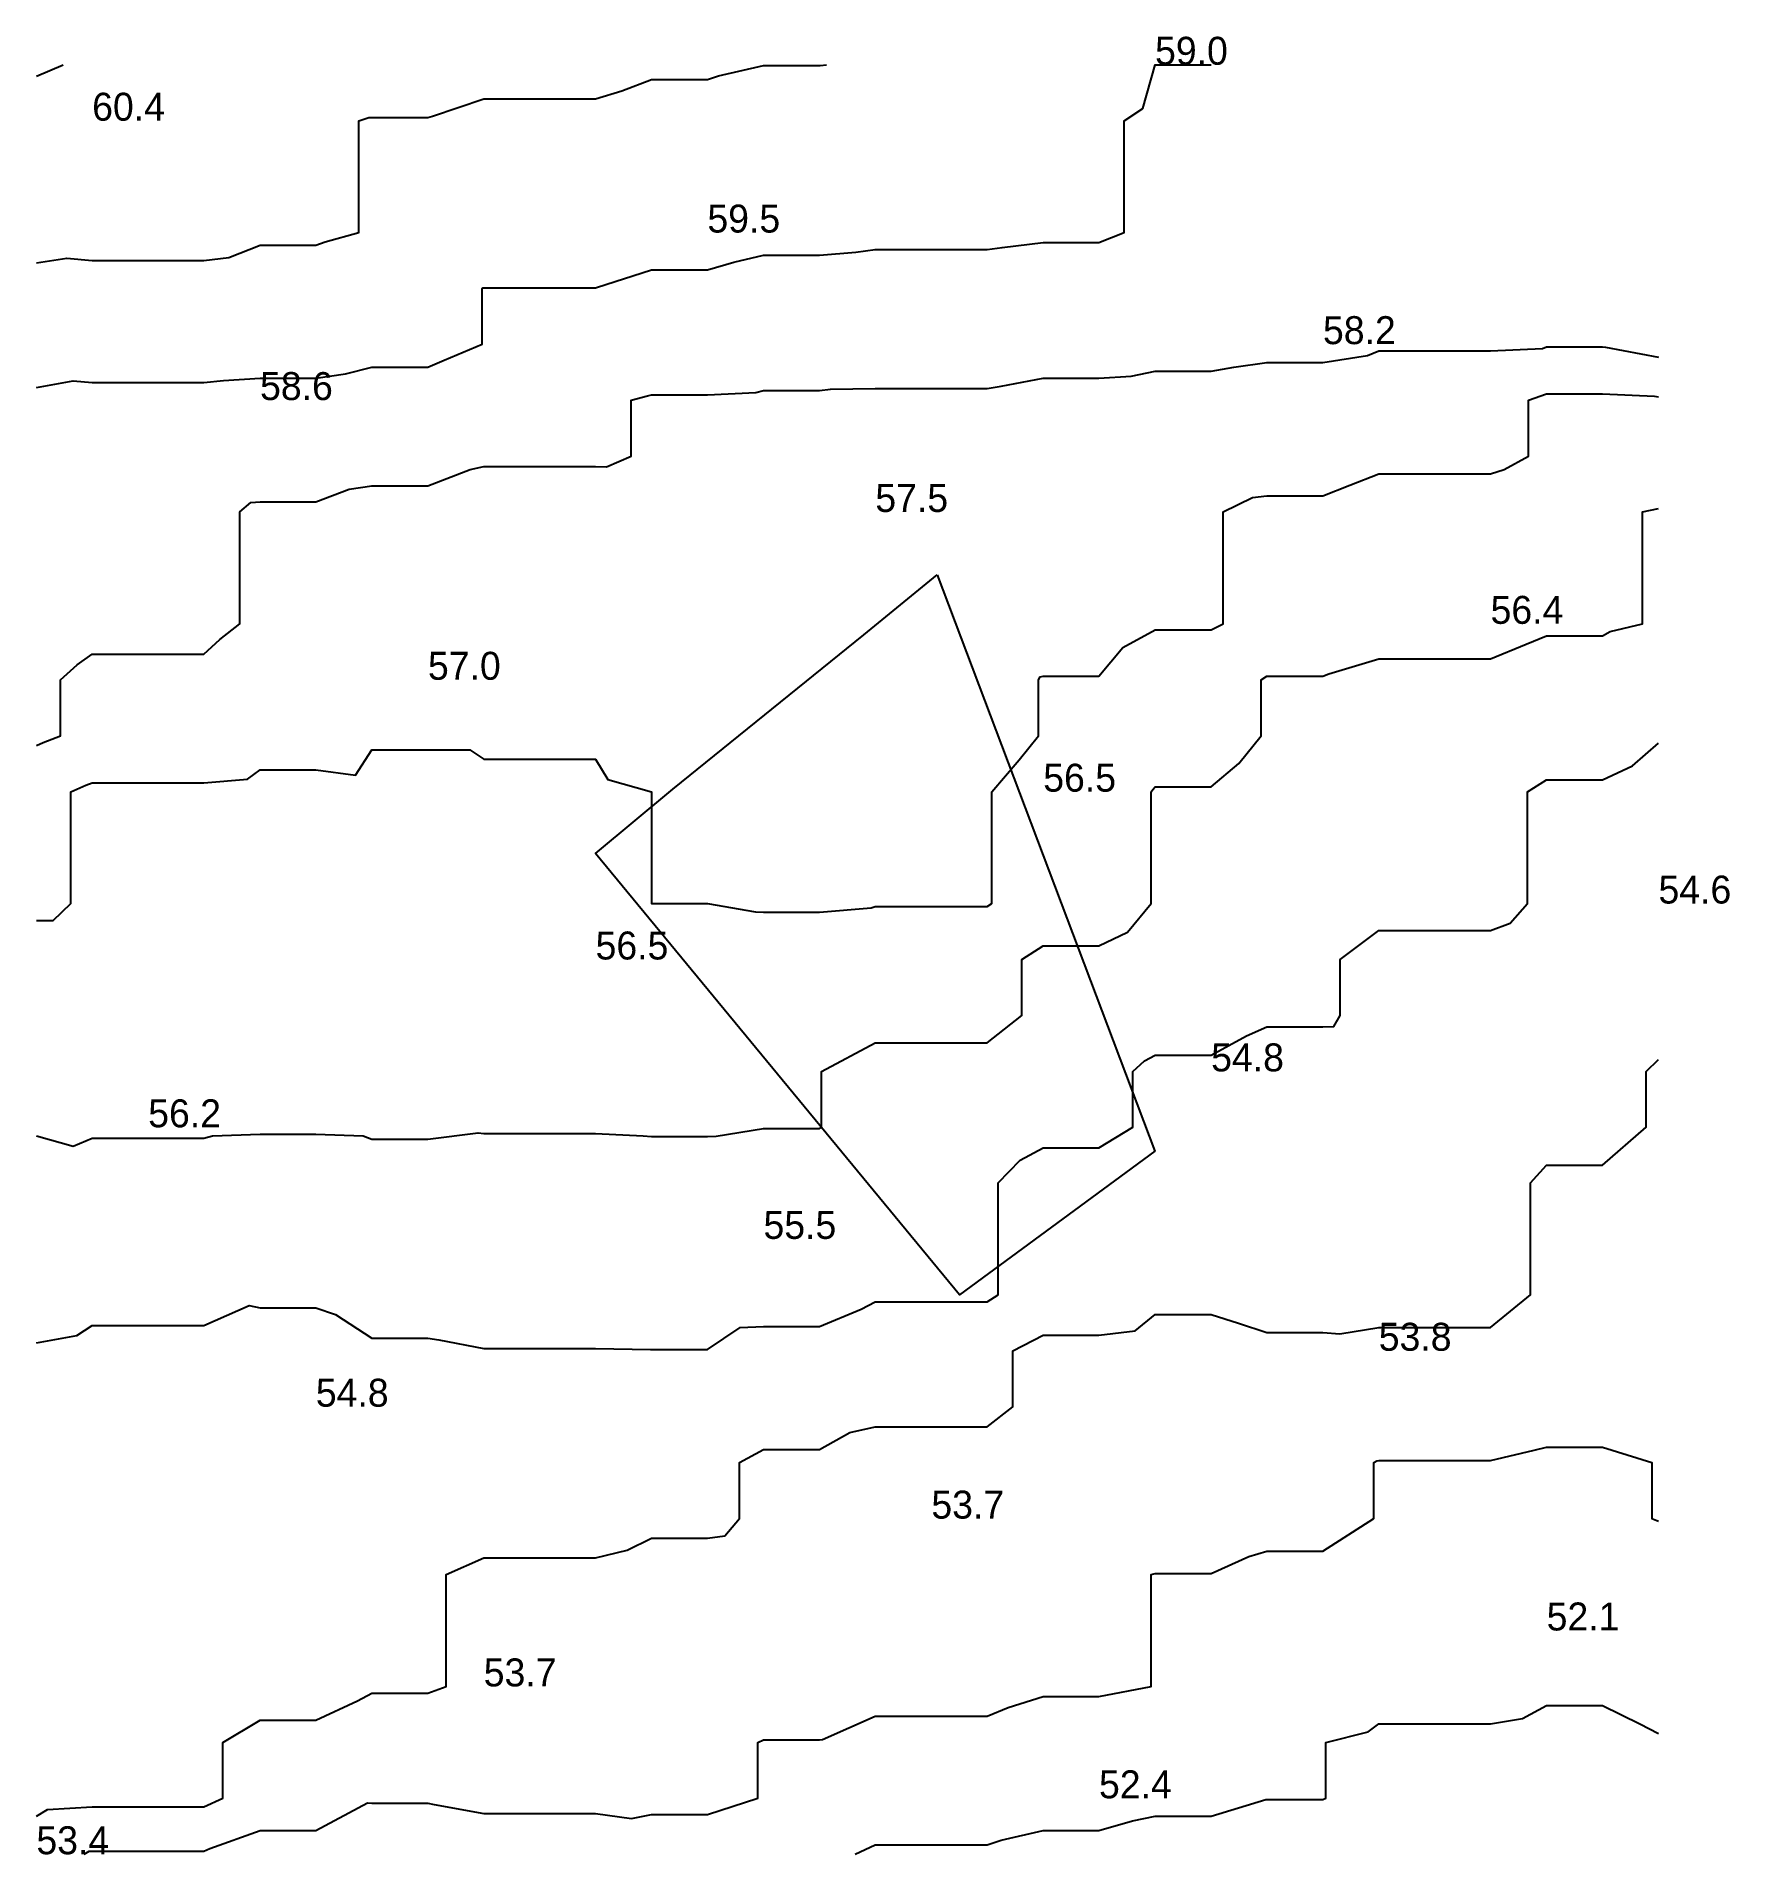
# Model space of a CAD drawing. Extents: x 0 to 60.5, y 0 to 65.
import ezdxf

# ---------------------------------------------------------------- set-up
doc = ezdxf.new("R2010")
doc.units = 0
for name, color, linetype in [('CONTOURS_MAJEURES', 3, 'CONTINUOUS'), ('CONTOURS_MINEURES', 8, 'CONTINUOUS'), ('PARCELLE', 4, 'CONTINUOUS'), ('POINTS_COTES', 7, 'CONTINUOUS')]:
    doc.layers.add(name, color=color, linetype=linetype)

msp = doc.modelspace()

# ---------------------------------------------------------------- linework, layer by layer
at = {"layer": 'CONTOURS_MAJEURES'}
for points in [[(0.004, 56.909), (1.091, 57.086), (1.998, 56.996), (3, 56.996), (4.002, 56.996), (4.999, 56.996), (5.996, 56.996), (6.884, 57.109), (8.001, 57.54), (9.54, 57.54), (9.995, 57.54), (10.329, 57.662), (11.528, 57.996), (11.528, 59.526), (11.528, 59.997), (11.528, 60.467), (11.528, 61.997), (11.891, 62.106), (12, 62.11), (13.891, 62.11), (14.004, 62.11), (14.17, 62.164), (15.998, 62.776), (17.223, 62.776), (18.003, 62.776), (19.221, 62.776), (19.997, 62.776), (20.935, 63.062), (22.001, 63.469), (23.468, 63.469), (23.995, 63.469), (24.396, 63.598), (26, 63.971), (27.977, 63.971), (28.005, 63.971), (28.03, 63.973), (28.254, 63.998)], [(0.004, 18.285), (1.456, 18.546), (1.998, 18.912), (3.091, 18.912), (4.002, 18.912), (5.09, 18.912), (5.996, 18.912), (7.613, 19.616), (8.001, 19.542), (9.535, 19.542), (9.995, 19.542), (10.702, 19.297), (12, 18.452), (12.45, 18.452), (14.004, 18.452), (14.396, 18.396), (15.998, 18.088), (16.083, 18.088), (18.003, 18.088), (19.912, 18.088), (19.997, 18.088), (21.958, 18.046), (22.001, 18.043), (23.955, 18.043), (23.995, 18.043), (25.165, 18.836), (26, 18.867), (27.138, 18.867), (28.005, 18.867), (29.49, 19.492), (29.999, 19.751), (30.252, 19.751), (32.003, 19.751), (32.255, 19.751), (33.997, 19.751), (34.392, 20.003), (34.392, 21.61), (34.392, 22.004), (34.392, 22.398), (34.392, 24.005), (35.176, 24.824), (36.002, 25.255), (37.254, 25.255), (37.996, 25.255), (39.207, 25.995), (39.207, 26.787), (39.207, 27.995), (39.623, 28.372), (40, 28.571), (41.428, 28.571), (42.005, 28.571), (43.268, 29.263), (43.999, 29.589), (44.407, 29.589), (46.004, 29.589), (46.395, 29.603), (46.613, 29.996), (46.613, 31.386), (46.613, 31.997), (47.998, 33.039), (49.042, 33.039), (50.002, 33.039), (50.958, 33.039), (51.996, 33.039), (52.695, 33.3), (53.314, 33.998), (53.314, 35.312), (53.314, 35.998), (53.314, 37.313), (53.314, 37.999), (54.001, 38.42), (55.575, 38.42), (55.995, 38.42), (57.069, 38.928), (57.999, 39.733)]]:
    msp.add_lwpolyline(points, dxfattribs=at)
at = {"layer": 'CONTOURS_MINEURES'}
for points in [[(0.004, 52.458), (1.318, 52.687), (1.998, 52.636), (3.369, 52.636), (4.002, 52.636), (4.632, 52.636), (5.996, 52.636), (6.696, 52.703), (8.001, 52.788), (8.781, 52.788), (9.995, 52.788), (11.054, 52.948), (12, 53.182), (13.179, 53.182), (14.004, 53.182), (14.581, 53.427), (15.943, 54.005), (15.943, 55.94), (15.943, 55.995), (15.978, 56.016), (15.998, 56.023), (16.026, 56.023), (18.003, 56.023), (19.969, 56.023), (19.997, 56.023), (20.036, 56.034), (22.001, 56.662), (23.331, 56.662), (23.995, 56.662), (24.941, 56.939), (26, 57.184), (26.814, 57.184), (28.005, 57.184), (29.302, 57.297), (29.999, 57.385), (31.391, 57.385), (32.003, 57.385), (32.613, 57.385), (33.997, 57.385), (34.529, 57.466), (36.002, 57.644), (37.645, 57.644), (37.996, 57.644), (38.894, 57.996), (38.894, 58.893), (38.894, 59.997), (38.894, 61.101), (38.894, 61.997), (39.567, 62.43), (40, 63.998), (42.005, 63.998)], [(0.004, 56.909), (1.091, 57.086), (1.998, 56.996), (3, 56.996), (4.002, 56.996), (4.999, 56.996), (5.996, 56.996), (6.884, 57.109), (8.001, 57.54), (9.54, 57.54), (9.995, 57.54), (10.329, 57.662), (11.528, 57.996), (11.528, 59.526), (11.528, 59.997), (11.528, 60.467), (11.528, 61.997), (11.891, 62.106), (12, 62.11), (13.891, 62.11), (14.004, 62.11), (14.17, 62.164), (15.998, 62.776), (17.223, 62.776), (18.003, 62.776), (19.221, 62.776), (19.997, 62.776), (20.935, 63.062), (22.001, 63.469), (23.468, 63.469), (23.995, 63.469), (24.396, 63.598), (26, 63.971), (27.977, 63.971), (28.005, 63.971), (28.03, 63.973), (28.254, 63.998)], [(0.004, 63.585), (0.964, 63.998)], [(0.004, 39.652), (0.247, 39.756), (0.866, 40), (0.866, 40.865), (0.866, 42.001), (1.468, 42.533), (1.998, 42.914), (2.913, 42.914), (4.002, 42.914), (5.086, 42.914), (5.996, 42.914), (6.559, 43.44), (7.281, 44.002), (7.281, 44.72), (7.281, 46.002), (7.281, 47.285), (7.281, 48.003), (7.667, 48.337), (8.001, 48.362), (8.359, 48.362), (9.995, 48.362), (11.183, 48.818), (12, 48.94), (12.938, 48.94), (14.004, 48.94), (15.517, 49.521), (15.998, 49.625), (17.624, 49.625), (18.003, 49.625), (18.38, 49.625), (19.997, 49.625), (20.387, 49.615), (21.272, 50.004), (21.272, 51.277), (21.272, 52.005), (21.852, 52.154), (22.001, 52.197), (23.803, 52.197), (23.995, 52.197), (25.724, 52.281), (26, 52.343), (27.666, 52.343), (28.005, 52.343), (28.391, 52.392), (29.999, 52.418), (30.412, 52.418), (32.003, 52.418), (33.586, 52.418), (33.997, 52.418), (34.498, 52.505), (36.002, 52.786), (37.217, 52.786), (37.996, 52.786), (39.146, 52.858), (40, 53.041), (41.039, 53.041), (42.005, 53.041), (42.821, 53.187), (43.999, 53.35), (45.347, 53.35), (46.004, 53.35), (47.591, 53.597), (47.998, 53.764), (49.761, 53.764), (50.002, 53.764), (50.243, 53.764), (51.996, 53.764), (53.849, 53.853), (54.001, 53.905), (55.894, 53.905), (55.995, 53.905), (56.1, 53.9), (57.999, 53.537)], [(0.004, 33.397), (0.602, 33.397), (1.231, 33.998), (1.231, 35.229), (1.231, 35.998), (1.231, 37.23), (1.231, 37.999), (1.769, 38.228), (1.998, 38.319), (2.318, 38.319), (4.002, 38.319), (4.321, 38.319), (5.996, 38.319), (7.549, 38.45), (8.001, 38.779), (9.218, 38.779), (9.995, 38.779), (11.41, 38.588), (12, 39.5), (12.501, 39.5), (14.004, 39.5), (15.5, 39.5), (15.998, 39.166), (17.168, 39.166), (18.003, 39.166), (18.834, 39.166), (19.997, 39.166), (20.435, 38.437), (22.001, 37.999), (22.001, 35.998), (22.001, 33.998), (23.995, 33.998), (25.709, 33.707), (26, 33.687), (27.694, 33.687), (28.005, 33.687), (29.848, 33.847), (29.999, 33.891), (30.106, 33.891), (32.003, 33.891), (32.11, 33.891), (33.997, 33.891), (34.161, 33.998), (34.161, 34.161), (34.161, 35.998), (34.161, 37.836), (34.161, 37.999), (35.143, 39.143), (35.839, 40), (35.839, 40.162), (35.839, 42.001), (35.893, 42.11), (36.002, 42.134), (37.863, 42.134), (37.996, 42.134), (38.846, 43.153), (40, 43.783), (41.786, 43.783), (42.005, 43.783), (42.441, 44.002), (42.441, 45.565), (42.441, 46.002), (42.441, 46.44), (42.441, 48.003), (43.48, 48.524), (43.999, 48.585), (44.582, 48.585), (46.004, 48.585), (46.962, 48.965), (47.998, 49.361), (49.358, 49.361), (50.002, 49.361), (50.643, 49.361), (51.996, 49.361), (52.479, 49.522), (53.349, 50.004), (53.349, 51.354), (53.349, 52.005), (54.001, 52.223), (54.219, 52.223), (55.995, 52.223), (57.859, 52.145), (57.999, 52.118)], [(0.004, 25.688), (1.32, 25.318), (1.998, 25.606), (3.611, 25.606), (4.002, 25.606), (4.392, 25.606), (5.996, 25.606), (6.303, 25.69), (8.001, 25.753), (9.753, 25.753), (9.995, 25.753), (11.693, 25.69), (12, 25.566), (12.431, 25.566), (14.004, 25.566), (15.796, 25.793), (15.998, 25.77), (16.225, 25.77), (18.003, 25.77), (19.772, 25.77), (19.997, 25.77), (21.693, 25.688), (22.001, 25.668), (22.328, 25.668), (23.995, 25.668), (24.309, 25.684), (26, 25.958), (27.968, 25.958), (28.005, 25.958), (28.027, 25.972), (28.069, 25.995), (28.069, 27.931), (28.069, 27.995), (29.999, 29.013), (30.984, 29.013), (32.003, 29.013), (32.983, 29.013), (33.997, 29.013), (35.234, 29.996), (35.234, 30.762), (35.234, 31.997), (36.002, 32.49), (36.494, 32.49), (37.996, 32.49), (39.017, 32.979), (39.865, 33.998), (39.865, 35.863), (39.865, 35.998), (39.865, 37.864), (39.865, 37.999), (39.921, 38.078), (40, 38.17), (40.171, 38.17), (42.005, 38.17), (42.991, 39.011), (43.791, 40), (43.791, 40.208), (43.791, 42.001), (43.999, 42.126), (45.878, 42.126), (46.004, 42.126), (46.211, 42.209), (47.998, 42.755), (49.247, 42.755), (50.002, 42.755), (50.754, 42.755), (51.996, 42.755), (53.267, 43.27), (54.001, 43.573), (54.428, 43.573), (55.995, 43.573), (56.271, 43.726), (57.427, 44.002), (57.427, 45.431), (57.427, 46.002), (57.427, 46.574), (57.427, 48.003), (57.999, 48.126)], [(0.004, 18.285), (1.456, 18.546), (1.998, 18.912), (3.091, 18.912), (4.002, 18.912), (5.09, 18.912), (5.996, 18.912), (7.613, 19.616), (8.001, 19.542), (9.535, 19.542), (9.995, 19.542), (10.702, 19.297), (12, 18.452), (12.45, 18.452), (14.004, 18.452), (14.396, 18.396), (15.998, 18.088), (16.083, 18.088), (18.003, 18.088), (19.912, 18.088), (19.997, 18.088), (21.958, 18.046), (22.001, 18.043), (23.955, 18.043), (23.995, 18.043), (25.165, 18.836), (26, 18.867), (27.138, 18.867), (28.005, 18.867), (29.49, 19.492), (29.999, 19.751), (30.252, 19.751), (32.003, 19.751), (32.255, 19.751), (33.997, 19.751), (34.392, 20.003), (34.392, 21.61), (34.392, 22.004), (34.392, 22.398), (34.392, 24.005), (35.176, 24.824), (36.002, 25.255), (37.254, 25.255), (37.996, 25.255), (39.207, 25.995), (39.207, 26.787), (39.207, 27.995), (39.623, 28.372), (40, 28.571), (41.428, 28.571), (42.005, 28.571), (43.268, 29.263), (43.999, 29.589), (44.407, 29.589), (46.004, 29.589), (46.395, 29.603), (46.613, 29.996), (46.613, 31.386), (46.613, 31.997), (47.998, 33.039), (49.042, 33.039), (50.002, 33.039), (50.958, 33.039), (51.996, 33.039), (52.695, 33.3), (53.314, 33.998), (53.314, 35.312), (53.314, 35.998), (53.314, 37.313), (53.314, 37.999), (54.001, 38.42), (55.575, 38.42), (55.995, 38.42), (57.069, 38.928), (57.999, 39.733)], [(0.004, 1.361), (0.406, 1.593), (1.998, 1.695), (2.3, 1.695), (4.002, 1.695), (4.303, 1.695), (5.996, 1.695), (6.665, 1.996), (6.665, 3.33), (6.665, 3.997), (8.001, 4.797), (9.197, 4.797), (9.995, 4.797), (11.489, 5.488), (12, 5.759), (13.765, 5.759), (14.004, 5.759), (14.652, 5.998), (14.652, 7.348), (14.652, 7.999), (14.652, 9.349), (14.652, 9.999), (15.998, 10.593), (17.408, 10.593), (18.003, 10.593), (18.594, 10.593), (19.997, 10.593), (21.122, 10.877), (22.001, 11.299), (23.296, 11.299), (23.995, 11.299), (24.617, 11.379), (25.147, 12), (25.147, 13.15), (25.147, 14.001), (26, 14.472), (27.533, 14.472), (28.005, 14.472), (29.082, 15.082), (29.999, 15.278), (31.278, 15.278), (32.003, 15.278), (33.276, 15.278), (33.997, 15.278), (34.918, 16.002), (34.918, 17.083), (34.918, 18.003), (36.002, 18.566), (37.434, 18.566), (37.996, 18.566), (39.29, 18.712), (40, 19.305), (40.7, 19.305), (42.005, 19.305), (42.985, 18.985), (43.999, 18.654), (45.351, 18.654), (46.004, 18.654), (46.611, 18.611), (47.998, 18.839), (48.836, 18.839), (50.002, 18.839), (50.836, 18.839), (51.996, 18.839), (53.422, 20.003), (53.422, 20.581), (53.422, 22.004), (53.422, 23.427), (53.422, 24.005), (54.001, 24.636), (55.363, 24.636), (55.995, 24.636), (57.554, 25.995), (57.554, 26.439), (57.554, 27.995), (57.999, 28.417)], [(1.713, -0.004), (1.894, 0.1), (1.998, 0.107), (3.891, 0.107), (4.002, 0.107), (5.886, 0.107), (5.996, 0.107), (6.2, 0.199), (8.001, 0.848), (9.146, 0.848), (9.995, 0.848), (11.839, 1.836), (12, 1.822), (13.83, 1.822), (14.004, 1.822), (14.226, 1.774), (15.998, 1.451), (17.456, 1.451), (18.003, 1.451), (18.547, 1.451), (19.997, 1.451), (21.28, 1.276), (22.001, 1.415), (22.58, 1.415), (23.995, 1.415), (25.8, 1.996), (25.8, 2.196), (25.8, 3.997), (26, 4.092), (27.909, 4.092), (28.005, 4.092), (28.112, 4.105), (29.999, 4.937), (30.94, 4.937), (32.003, 4.937), (32.94, 4.937), (33.997, 4.937), (34.752, 5.245), (36.002, 5.632), (36.367, 5.632), (37.996, 5.632), (39.857, 5.998), (39.857, 6.141), (39.857, 7.999), (39.857, 8.142), (39.857, 9.999), (40, 10.04), (41.964, 10.04), (42.005, 10.04), (43.353, 10.648), (43.999, 10.836), (45.165, 10.836), (46.004, 10.836), (47.827, 12), (47.827, 13.829), (47.827, 14.001), (47.93, 14.068), (47.998, 14.076), (48.073, 14.076), (50.002, 14.076), (51.921, 14.076), (51.996, 14.076), (53.555, 14.446), (54.001, 14.558), (54.556, 14.558), (55.995, 14.558), (57.759, 14.001), (57.759, 13.761), (57.759, 12), (57.999, 11.909)], [(29.283, -0.004), (29.999, 0.333), (31.665, 0.333), (32.003, 0.333), (32.34, 0.333), (33.997, 0.333), (34.498, 0.496), (36.002, 0.845), (37.149, 0.845), (37.996, 0.845), (39.191, 1.188), (40, 1.36), (40.638, 1.36), (42.005, 1.36), (43.956, 1.953), (43.999, 1.958), (44.038, 1.958), (46.004, 1.958), (46.109, 1.996), (46.109, 2.102), (46.109, 3.997), (47.62, 4.376), (47.998, 4.664), (48.666, 4.664), (50.002, 4.664), (50.667, 4.664), (51.996, 4.664), (53.142, 4.855), (54.001, 5.315), (55.314, 5.315), (55.995, 5.315), (57.331, 4.664), (57.999, 4.315)]]:
    msp.add_lwpolyline(points, dxfattribs=at)
at = {"layer": 'PARCELLE'}
msp.add_lwpolyline([(32.216, 45.759), (39.997, 25.141), (33.003, 20), (20, 35.79), (22.76, 38.092), (29.587, 43.605), (32.216, 45.759)], close=True, dxfattribs=at)

# ---------------------------------------------------------------- texts
at = {"layer": 'POINTS_COTES'}
for s, p in [('59.0', (40, 63.998)), ('60.4', (1.998, 61.997)), ('59.5', (23.995, 57.996)), ('58.2', (46.004, 54.005)), ('58.6', (8.001, 52.005)), ('57.5', (29.999, 48.003)), ('56.4', (51.996, 44.002)), ('57.0', (14.004, 42.001)), ('56.5', (36.002, 37.999)), ('54.6', (57.999, 33.998)), ('56.5', (19.997, 31.997)), ('54.8', (42.005, 27.995)), ('56.2', (4.002, 25.995)), ('55.5', (26, 22.004)), ('53.8', (47.998, 18.003)), ('54.8', (9.995, 16.002)), ('53.7', (32.003, 12)), ('52.1', (54.001, 7.999)), ('53.7', (15.998, 5.998)), ('52.4', (37.996, 1.996)), ('53.4', (0.004, -0.004))]:
    msp.add_text(s, height=1, dxfattribs=at).set_placement(p)

doc.saveas('drawing.dxf')
